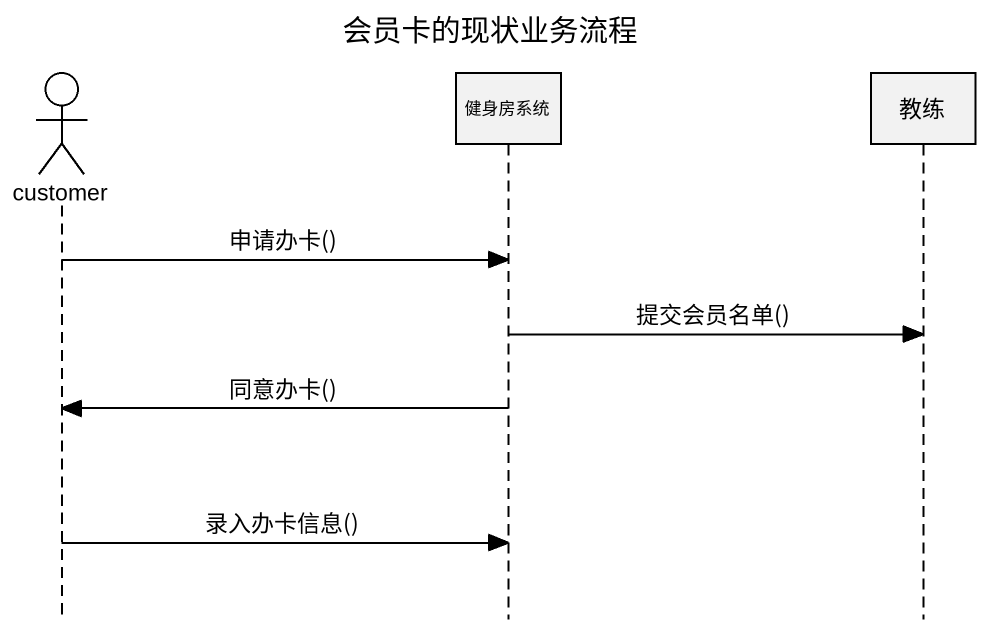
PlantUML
@startuml
title 会员卡的现状业务流程
hide footbox
actor customer
participant 健身房系统
participant 教练

customer -> 健身房系统 : 申请办卡()
健身房系统 -> 教练 : 提交会员名单()
健身房系统 -> customer : 同意办卡()
customer -> 健身房系统 : 录入办卡信息()
@enduml
